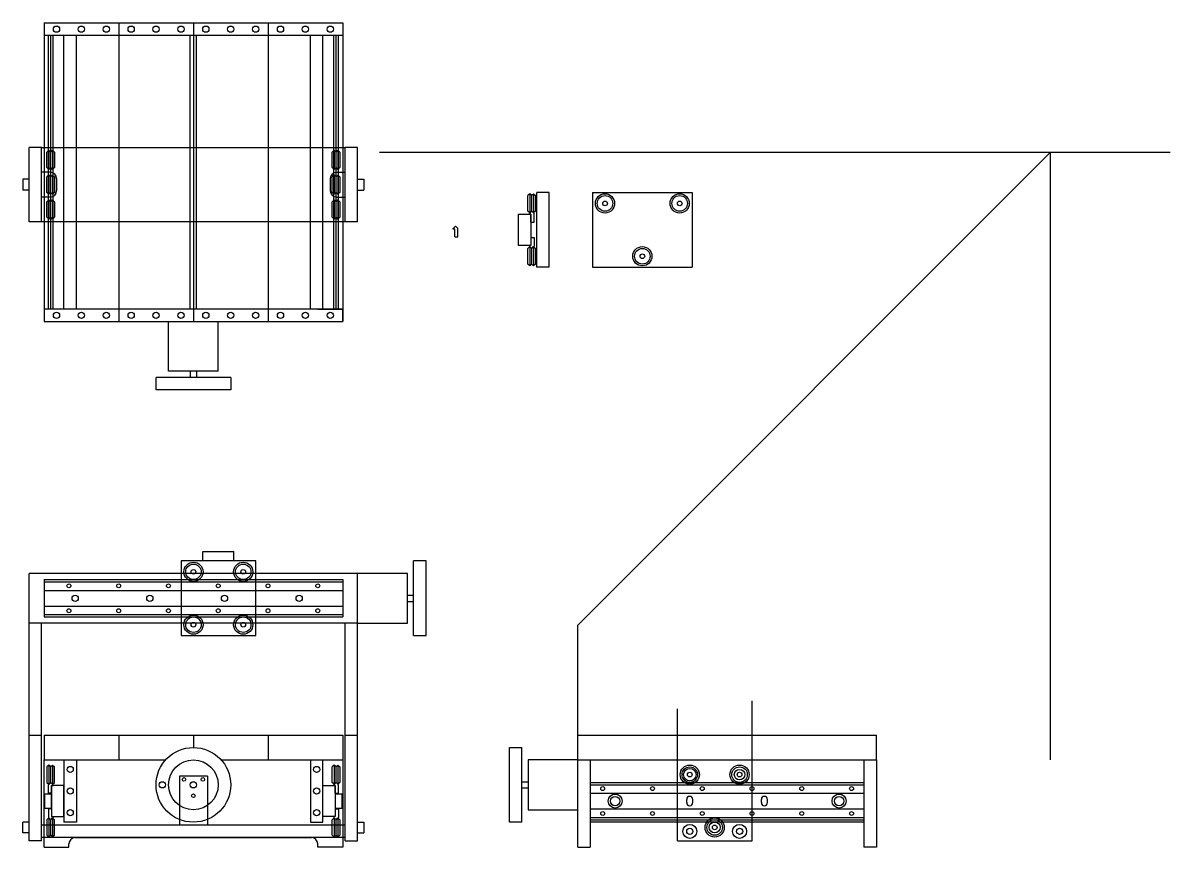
# Model space of a CAD drawing. Header units: inches. Extents: x 0 to 107, y -39 to 50.
# Drawn here: x 12.1 to 58.2, y 2.11 to 35.23 of the extents above; entities that cross this region are included whole.
import ezdxf

# ---------------------------------------------------------------- set-up
doc = ezdxf.new("R2010")
doc.units = ezdxf.units.IN
doc.header["$MEASUREMENT"] = 0
for name, color, linetype in [('Bearing', 2, 'Continuous'), ('Construction', 4, 'Continuous'), ('Deck', 3, 'Continuous'), ('Gantry', 2, 'Continuous'), ('Gantry Bearings', 2, 'Continuous'), ('V rail', 1, 'Continuous'), ('X Truck', 6, 'Continuous'), ('X Truck Bearings', 6, 'Continuous')]:
    doc.layers.add(name, color=color, linetype=linetype)

msp = doc.modelspace()

# ---------------------------------------------------------------- linework, layer by layer
for p, q in [((12.947, 35.232), (24.947, 35.232)), ((12.947, 35.232), (12.947, 34.732)), ((24.947, 35.232), (24.947, 34.732)), ((24.947, 34.732), (12.947, 34.732)), ((13.747, 23.732), (13.747, 34.732)), ((14.247, 23.732), (14.247, 34.732)), ((18.822, 23.732), (18.822, 34.732)), ((19.072, 23.732), (19.072, 34.732)), ((23.647, 23.732), (23.647, 34.732)), ((24.947, 34.732), (23.947, 34.732)), ((24.147, 23.732), (24.147, 34.732)), ((24.947, 23.732), (12.947, 23.732)), ((12.947, 23.732), (12.947, 23.232)), ((23.947, 23.732), (24.947, 23.732)), ((24.947, 23.232), (24.947, 23.732)), ((12.947, 23.232), (24.947, 23.232)), ((17.947, 21.232), (17.947, 23.232)), ((19.947, 21.232), (19.947, 23.232)), ((19.947, 21.232), (17.947, 21.232)), ((18.822, 21.232), (18.822, 20.982)), ((19.072, 21.232), (19.072, 20.982)), ((17.447, 20.482), (17.447, 20.982)), ((20.447, 20.982), (17.447, 20.982)), ((20.447, 20.982), (20.447, 20.482)), ((20.447, 20.482), (17.447, 20.482)), ((27.797, 10.608), (27.797, 13.608)), ((28.297, 13.608), (27.797, 13.608)), ((28.297, 10.608), (28.297, 13.608)), ((27.547, 13.108), (25.547, 13.108)), ((27.547, 11.108), (27.547, 13.108)), ((27.547, 12.233), (27.797, 12.233)), ((27.547, 11.983), (27.797, 11.983)), ((25.547, 11.108), (27.547, 11.108)), ((27.797, 10.608), (28.297, 10.608)), ((31.646, 3.108), (31.646, 6.108)), ((31.646, 6.108), (32.146, 6.108)), ((32.146, 3.108), (32.146, 6.108)), ((12.947, 5.608), (17.829, 5.608)), ((12.947, 2.108), (12.947, 5.608)), ((13.747, 5.608), (13.747, 3.108)), ((14.247, 5.608), (14.247, 3.108)), ((20.065, 5.608), (24.947, 5.608)), ((23.647, 5.608), (23.647, 3.108)), ((24.147, 3.108), (24.147, 5.608)), ((24.947, 5.608), (24.947, 2.108)), ((34.396, 5.608), (32.396, 5.608)), ((32.396, 5.608), (32.396, 3.608)), ((34.396, 2.108), (34.396, 5.608)), ((34.396, 5.608), (34.896, 5.608)), ((34.896, 5.608), (34.896, 2.108)), ((34.896, 5.608), (45.896, 5.608)), ((45.896, 5.608), (45.896, 2.108)), ((45.896, 5.608), (46.396, 5.608)), ((46.396, 5.608), (46.396, 2.108)), ((32.146, 4.733), (32.396, 4.733)), ((32.146, 4.483), (32.396, 4.483)), ((32.396, 3.608), (34.396, 3.608)), ((14.247, 3.108), (13.747, 3.108)), ((23.647, 3.108), (24.147, 3.108)), ((32.146, 3.108), (31.646, 3.108)), ((45.896, 3.108), (34.896, 3.108)), ((14.197, 2.489), (23.697, 2.489)), ((12.947, 2.108), (13.947, 2.108)), ((13.947, 2.108), (13.947, 2.239)), ((23.947, 2.108), (23.947, 2.239)), ((24.947, 2.108), (23.947, 2.108)), ((34.396, 2.108), (34.896, 2.108)), ((46.396, 2.108), (45.896, 2.108))]:
    msp.add_line(p, q)
for centre, radius in [((13.447, 34.982), 0.125), ((14.447, 34.982), 0.125), ((15.447, 34.982), 0.125), ((16.447, 34.982), 0.125), ((17.447, 34.982), 0.125), ((18.447, 34.982), 0.125), ((19.447, 34.982), 0.125), ((20.447, 34.982), 0.125), ((21.447, 34.982), 0.125), ((22.447, 34.982), 0.125), ((23.447, 34.982), 0.125), ((24.447, 34.982), 0.125), ((13.447, 23.482), 0.125), ((14.447, 23.482), 0.125), ((15.447, 23.482), 0.125), ((16.447, 23.482), 0.125), ((17.447, 23.482), 0.125), ((18.447, 23.482), 0.125), ((19.447, 23.482), 0.125), ((20.447, 23.482), 0.125), ((21.447, 23.482), 0.125), ((22.447, 23.482), 0.125), ((23.447, 23.482), 0.125), ((24.447, 23.482), 0.125), ((18.947, 4.608), 1.5), ((18.947, 4.608), 1), ((13.997, 5.227), 0.125), ((23.897, 5.227), 0.125), ((17.697, 4.608), 0.125), ((18.947, 4.608), 0.125), ((13.997, 4.358), 0.125), ((23.897, 4.358), 0.125), ((13.997, 3.489), 0.125), ((23.897, 3.489), 0.125)]:
    msp.add_circle(centre, radius)
for centre, start, end in [((14.197, 2.239), 90, 180), ((23.697, 2.239), 0, 90)]:
    msp.add_arc(centre, 0.25, start, end)
at = {"layer": 'Bearing'}
for p, q in [((32.469, 28.365), (32.387, 28.291)), ((32.387, 27.667), (32.387, 28.291)), ((32.542, 28.291), (32.469, 28.365)), ((32.469, 28.365), (32.469, 27.594)), ((32.542, 28.291), (32.616, 28.365)), ((32.542, 27.667), (32.542, 28.291)), ((32.616, 28.365), (32.697, 28.291)), ((32.616, 28.365), (32.616, 27.594)), ((32.697, 28.291), (32.697, 27.667)), ((32.469, 27.594), (32.387, 27.667)), ((32.542, 27.667), (32.469, 27.594)), ((32.616, 27.594), (32.542, 27.667)), ((32.697, 27.667), (32.616, 27.594)), ((32.469, 26.241), (32.387, 26.167)), ((32.387, 25.543), (32.387, 26.167)), ((32.542, 26.167), (32.469, 26.241)), ((32.469, 26.241), (32.469, 25.47)), ((32.542, 26.167), (32.616, 26.241)), ((32.542, 25.543), (32.542, 26.167)), ((32.616, 26.241), (32.697, 26.167)), ((32.616, 26.241), (32.616, 25.47)), ((32.697, 26.167), (32.697, 25.543)), ((32.469, 25.47), (32.387, 25.543)), ((32.542, 25.543), (32.469, 25.47)), ((32.616, 25.47), (32.542, 25.543)), ((32.697, 25.543), (32.616, 25.47))]:
    msp.add_line(p, q, dxfattribs=at)
for centre, radius in [((35.489, 27.979), 0.386), ((35.489, 27.979), 0.312), ((38.489, 27.979), 0.386), ((38.489, 27.979), 0.312), ((35.489, 27.979), 0.0938), ((38.489, 27.979), 0.0938), ((36.989, 25.855), 0.386), ((36.989, 25.855), 0.312), ((36.989, 25.855), 0.0938)]:
    msp.add_circle(centre, radius, dxfattribs=at)
at = {"layer": 'Construction'}
for p, q in [((26.432, 30.032), (58.196, 30.032)), ((34.396, 11.032), (53.396, 30.032)), ((53.396, 5.608), (53.396, 30.032)), ((33.251, 28.417), (32.751, 28.417)), ((32.751, 25.417), (32.751, 28.417)), ((33.251, 25.417), (33.251, 28.417)), ((34.989, 28.417), (34.989, 25.417)), ((34.989, 28.417), (38.989, 28.417)), ((38.989, 28.417), (38.989, 25.417)), ((32.542, 27.667), (32.449, 27.574)), ((32.542, 27.667), (32.636, 27.574)), ((32.011, 26.292), (32.011, 27.542)), ((32.011, 27.542), (32.511, 27.542)), ((32.449, 27.542), (32.449, 27.574)), ((32.511, 27.542), (32.449, 27.542)), ((32.511, 27.23), (32.511, 27.542)), ((32.511, 27.542), (32.511, 26.292)), ((32.511, 27.23), (32.636, 27.23)), ((32.636, 27.23), (32.636, 27.574)), ((29.48, 27.067), (29.386, 26.973)), ((29.386, 26.942), (29.386, 26.973)), ((29.448, 26.942), (29.386, 26.942)), ((29.448, 26.63), (29.448, 26.942)), ((29.48, 27.067), (29.573, 26.973)), ((29.573, 26.63), (29.573, 26.973)), ((29.448, 26.63), (29.573, 26.63)), ((32.511, 26.292), (32.011, 26.292)), ((32.511, 26.292), (32.449, 26.292)), ((32.449, 26.292), (32.449, 26.261)), ((32.511, 26.604), (32.636, 26.604)), ((32.511, 26.604), (32.511, 26.292)), ((32.636, 26.604), (32.636, 26.261)), ((32.542, 26.167), (32.449, 26.261)), ((32.542, 26.167), (32.636, 26.261)), ((33.251, 25.417), (32.751, 25.417)), ((34.989, 25.417), (38.989, 25.417)), ((34.396, 5.608), (34.396, 11.032))]:
    msp.add_line(p, q, dxfattribs=at)
at = {"layer": 'Deck'}
for p, q in [((12.947, 35.232), (12.947, 23.232)), ((12.947, 35.232), (24.947, 35.232)), ((15.947, 35.232), (15.947, 23.232)), ((18.947, 35.232), (18.947, 23.232)), ((21.947, 35.232), (21.947, 23.232)), ((24.947, 35.232), (24.947, 23.232)), ((12.947, 23.232), (24.947, 23.232)), ((12.947, 6.608), (12.947, 5.608)), ((12.947, 6.608), (24.947, 6.608)), ((15.947, 6.608), (15.947, 5.608)), ((18.947, 6.608), (18.947, 6.108)), ((21.947, 6.608), (21.947, 5.608)), ((24.947, 6.608), (24.947, 5.608)), ((34.396, 6.608), (46.396, 6.608)), ((34.396, 5.608), (34.396, 6.608)), ((46.396, 5.608), (46.396, 6.608)), ((34.396, 5.608), (46.396, 5.608))]:
    msp.add_line(p, q, dxfattribs=at)
at = {"layer": 'Gantry'}
for p, q in [((12.347, 27.232), (12.347, 30.232)), ((12.847, 30.232), (12.347, 30.232)), ((12.847, 27.232), (12.847, 30.232)), ((12.847, 30.232), (25.047, 30.232)), ((25.547, 30.232), (25.047, 30.232)), ((25.047, 27.232), (25.047, 30.232)), ((25.547, 27.232), (25.547, 30.232)), ((13.197, 29.232), (12.847, 29.232)), ((24.697, 29.232), (25.047, 29.232)), ((12.347, 28.951), (12.097, 28.951)), ((12.097, 28.951), (12.097, 28.514)), ((13.447, 28.982), (13.447, 28.482)), ((24.447, 28.982), (24.447, 28.482)), ((25.547, 28.951), (25.797, 28.951)), ((25.797, 28.951), (25.797, 28.514)), ((12.347, 28.514), (12.097, 28.514)), ((13.197, 28.232), (12.847, 28.232)), ((24.697, 28.232), (25.047, 28.232)), ((25.547, 28.514), (25.797, 28.514)), ((12.847, 27.232), (12.347, 27.232)), ((25.047, 27.232), (12.847, 27.232)), ((25.547, 27.232), (25.047, 27.232)), ((12.347, 2.358), (12.347, 13.108)), ((12.847, 13.108), (12.347, 13.108)), ((25.047, 13.108), (12.847, 13.108)), ((25.547, 13.108), (25.047, 13.108)), ((25.547, 2.358), (25.547, 13.108)), ((25.547, 11.108), (12.347, 11.108)), ((12.847, 2.358), (12.847, 11.108)), ((25.047, 2.358), (25.047, 11.108)), ((41.396, 2.358), (41.396, 7.983)), ((38.396, 2.358), (38.396, 7.659)), ((12.347, 6.608), (12.847, 6.608)), ((25.047, 6.608), (25.547, 6.608)), ((18.385, 4.951), (18.385, 2.989)), ((19.51, 4.951), (18.385, 4.951)), ((19.51, 4.951), (19.51, 2.989)), ((12.347, 3.115), (12.097, 3.115)), ((12.097, 2.677), (12.097, 3.115)), ((25.047, 2.989), (12.847, 2.989)), ((25.547, 3.115), (25.797, 3.115)), ((25.797, 3.115), (25.797, 2.677)), ((12.347, 2.677), (12.097, 2.677)), ((12.847, 2.358), (12.347, 2.358)), ((25.047, 2.489), (12.847, 2.489)), ((25.047, 2.358), (25.547, 2.358)), ((25.547, 2.677), (25.797, 2.677)), ((38.396, 2.358), (41.396, 2.358))]:
    msp.add_line(p, q, dxfattribs=at)
for centre, radius in [((38.896, 5.02), 0.25), ((38.896, 5.02), 0.0938), ((40.896, 5.02), 0.212), ((40.896, 5.02), 0.0938), ((18.568, 4.827), 0.0715), ((18.947, 4.608), 0.125), ((19.326, 4.827), 0.0715), ((18.947, 4.17), 0.0715), ((38.896, 2.739), 0.281), ((38.896, 2.739), 0.125), ((39.896, 2.896), 0.219), ((39.896, 2.896), 0.0938), ((40.896, 2.739), 0.281), ((40.896, 2.739), 0.125)]:
    msp.add_circle(centre, radius, dxfattribs=at)
for centre, start, end in [((13.197, 28.982), 0, 90), ((24.697, 28.982), 90, 180), ((13.197, 28.482), 270, 0), ((24.697, 28.482), 180, 270)]:
    msp.add_arc(centre, 0.25, start, end, dxfattribs=at)
at = {"layer": 'Gantry Bearings'}
for p, q in [((13.142, 30.118), (13.061, 30.044)), ((13.061, 29.42), (13.061, 30.044)), ((13.216, 30.044), (13.142, 30.118)), ((13.142, 30.118), (13.142, 29.347)), ((13.216, 30.044), (13.289, 30.118)), ((13.216, 29.42), (13.216, 30.044)), ((13.289, 30.118), (13.371, 30.044)), ((13.289, 30.118), (13.289, 29.347)), ((13.371, 30.044), (13.371, 29.42)), ((24.605, 30.118), (24.524, 30.044)), ((24.524, 29.42), (24.524, 30.044)), ((24.679, 30.044), (24.605, 30.118)), ((24.605, 30.118), (24.605, 29.347)), ((24.679, 30.044), (24.752, 30.118)), ((24.679, 29.42), (24.679, 30.044)), ((24.752, 30.118), (24.834, 30.044)), ((24.752, 30.118), (24.752, 29.347)), ((24.834, 30.044), (24.834, 29.42)), ((13.142, 29.347), (13.061, 29.42)), ((13.142, 29.118), (13.061, 29.044)), ((13.061, 28.42), (13.061, 29.044)), ((13.216, 29.42), (13.142, 29.347)), ((13.142, 29.118), (13.142, 28.347)), ((13.216, 29.044), (13.142, 29.118)), ((13.289, 29.347), (13.216, 29.42)), ((13.216, 29.044), (13.289, 29.118)), ((13.216, 28.42), (13.216, 29.044)), ((13.371, 29.42), (13.289, 29.347)), ((13.289, 29.118), (13.289, 28.347)), ((13.289, 29.118), (13.371, 29.044)), ((13.371, 29.044), (13.371, 28.42)), ((24.605, 29.347), (24.524, 29.42)), ((24.605, 29.118), (24.524, 29.044)), ((24.524, 28.42), (24.524, 29.044)), ((24.679, 29.42), (24.605, 29.347)), ((24.605, 29.118), (24.605, 28.347)), ((24.679, 29.044), (24.605, 29.118)), ((24.752, 29.347), (24.679, 29.42)), ((24.679, 29.044), (24.752, 29.118)), ((24.679, 28.42), (24.679, 29.044)), ((24.834, 29.42), (24.752, 29.347)), ((24.752, 29.118), (24.752, 28.347)), ((24.752, 29.118), (24.834, 29.044)), ((24.834, 29.044), (24.834, 28.42)), ((13.142, 28.347), (13.061, 28.42)), ((13.216, 28.42), (13.142, 28.347)), ((13.289, 28.347), (13.216, 28.42)), ((13.371, 28.42), (13.289, 28.347)), ((24.605, 28.347), (24.524, 28.42)), ((24.679, 28.42), (24.605, 28.347)), ((24.752, 28.347), (24.679, 28.42)), ((24.834, 28.42), (24.752, 28.347)), ((13.142, 28.118), (13.061, 28.044)), ((13.061, 27.42), (13.061, 28.044)), ((13.216, 28.044), (13.142, 28.118)), ((13.142, 28.118), (13.142, 27.347)), ((13.216, 28.044), (13.289, 28.118)), ((13.216, 27.42), (13.216, 28.044)), ((13.289, 28.118), (13.371, 28.044)), ((13.289, 28.118), (13.289, 27.347)), ((13.371, 28.044), (13.371, 27.42)), ((24.605, 28.118), (24.524, 28.044)), ((24.524, 27.42), (24.524, 28.044)), ((24.679, 28.044), (24.605, 28.118)), ((24.605, 28.118), (24.605, 27.347)), ((24.679, 28.044), (24.752, 28.118)), ((24.679, 27.42), (24.679, 28.044)), ((24.752, 28.118), (24.834, 28.044)), ((24.752, 28.118), (24.752, 27.347)), ((24.834, 28.044), (24.834, 27.42)), ((13.142, 27.347), (13.061, 27.42)), ((13.216, 27.42), (13.142, 27.347)), ((13.289, 27.347), (13.216, 27.42)), ((13.371, 27.42), (13.289, 27.347)), ((24.605, 27.347), (24.524, 27.42)), ((24.679, 27.42), (24.605, 27.347)), ((24.752, 27.347), (24.679, 27.42)), ((24.834, 27.42), (24.752, 27.347)), ((13.142, 5.405), (13.061, 5.332)), ((13.061, 5.332), (13.061, 4.708)), ((13.142, 5.405), (13.142, 4.634)), ((13.216, 5.332), (13.142, 5.405)), ((13.216, 5.332), (13.289, 5.405)), ((13.216, 4.708), (13.216, 5.332)), ((13.289, 5.405), (13.289, 4.634)), ((13.289, 5.405), (13.371, 5.332)), ((13.371, 4.708), (13.371, 5.332)), ((24.605, 5.405), (24.524, 5.332)), ((24.524, 4.708), (24.524, 5.332)), ((24.679, 5.332), (24.605, 5.405)), ((24.605, 5.405), (24.605, 4.634)), ((24.679, 5.332), (24.752, 5.405)), ((24.679, 4.708), (24.679, 5.332)), ((24.752, 5.405), (24.834, 5.332)), ((24.752, 5.405), (24.752, 4.634)), ((24.834, 5.332), (24.834, 4.708)), ((13.061, 4.708), (13.142, 4.634)), ((13.142, 4.634), (13.216, 4.708)), ((13.216, 4.708), (13.289, 4.634)), ((13.289, 4.634), (13.371, 4.708)), ((24.605, 4.634), (24.524, 4.708)), ((24.679, 4.708), (24.605, 4.634)), ((24.752, 4.634), (24.679, 4.708)), ((24.834, 4.708), (24.752, 4.634)), ((13.142, 3.281), (13.061, 3.208)), ((13.142, 3.281), (13.142, 2.51)), ((13.216, 3.208), (13.142, 3.281)), ((13.216, 3.208), (13.289, 3.281)), ((13.289, 3.281), (13.289, 2.51)), ((13.289, 3.281), (13.371, 3.208)), ((24.605, 3.281), (24.524, 3.208)), ((24.679, 3.208), (24.605, 3.281)), ((24.605, 3.281), (24.605, 2.51)), ((24.679, 3.208), (24.752, 3.281)), ((24.752, 3.281), (24.834, 3.208)), ((24.752, 3.281), (24.752, 2.51)), ((13.061, 3.208), (13.061, 2.584)), ((13.216, 2.584), (13.216, 3.208)), ((13.371, 2.584), (13.371, 3.208)), ((24.524, 2.584), (24.524, 3.208)), ((24.679, 2.584), (24.679, 3.208)), ((24.834, 3.208), (24.834, 2.584)), ((13.061, 2.584), (13.142, 2.51)), ((13.142, 2.51), (13.216, 2.584)), ((13.216, 2.584), (13.289, 2.51)), ((13.289, 2.51), (13.371, 2.584)), ((24.605, 2.51), (24.524, 2.584)), ((24.679, 2.584), (24.605, 2.51)), ((24.752, 2.51), (24.679, 2.584)), ((24.834, 2.584), (24.752, 2.51))]:
    msp.add_line(p, q, dxfattribs=at)
for centre, radius in [((38.896, 5.02), 0.386), ((38.896, 5.02), 0.312), ((38.896, 5.02), 0.0938), ((40.896, 5.02), 0.386), ((40.896, 5.02), 0.312), ((40.896, 5.02), 0.0938), ((39.896, 2.896), 0.386), ((39.896, 2.896), 0.312), ((39.896, 2.896), 0.0938)]:
    msp.add_circle(centre, radius, dxfattribs=at)
at = {"layer": 'V rail'}
for p, q in [((13.122, 23.732), (13.122, 34.732)), ((13.216, 23.732), (13.216, 34.732)), ((13.309, 23.732), (13.309, 34.732)), ((14.247, 23.732), (14.247, 34.732)), ((23.647, 23.732), (23.647, 34.732)), ((24.585, 23.732), (24.585, 34.732)), ((24.679, 23.732), (24.679, 34.732)), ((24.772, 23.732), (24.772, 34.732)), ((12.947, 12.858), (24.947, 12.858)), ((12.947, 12.858), (12.947, 11.358)), ((12.947, 12.764), (24.947, 12.764)), ((24.947, 12.858), (24.947, 11.358)), ((12.947, 12.421), (24.947, 12.421)), ((12.947, 11.795), (24.947, 11.795)), ((12.947, 11.451), (24.947, 11.451)), ((12.947, 11.358), (24.947, 11.358)), ((13.216, 4.708), (13.122, 4.614)), ((13.122, 4.271), (13.122, 4.614)), ((13.216, 4.708), (13.309, 4.614)), ((13.309, 4.583), (13.309, 4.614)), ((24.679, 4.708), (24.585, 4.614)), ((24.585, 4.583), (24.585, 4.614)), ((24.679, 4.708), (24.772, 4.614)), ((24.772, 4.271), (24.772, 4.614)), ((34.896, 4.708), (45.896, 4.708)), ((34.896, 4.614), (45.896, 4.614)), ((12.966, 4.239), (12.966, 3.677)), ((13.247, 4.239), (12.966, 4.239)), ((13.247, 4.271), (13.122, 4.271)), ((13.247, 4.271), (13.247, 4.583)), ((13.247, 4.583), (13.309, 4.583)), ((13.247, 4.583), (13.247, 3.333)), ((13.747, 4.583), (13.247, 4.583)), ((13.247, 3.677), (13.247, 4.239)), ((13.747, 3.333), (13.747, 4.583)), ((24.147, 3.333), (24.147, 4.583)), ((24.147, 4.583), (24.647, 4.583)), ((24.647, 4.583), (24.585, 4.583)), ((24.647, 4.271), (24.647, 4.583)), ((24.647, 4.583), (24.647, 3.333)), ((24.647, 4.271), (24.772, 4.271)), ((24.647, 4.239), (24.647, 3.677)), ((24.928, 4.239), (24.647, 4.239)), ((24.928, 3.677), (24.928, 4.239)), ((34.896, 4.271), (45.896, 4.271)), ((38.771, 3.895), (38.771, 4.02)), ((39.021, 3.895), (39.021, 4.02)), ((41.771, 3.895), (41.771, 4.02)), ((42.021, 3.895), (42.021, 4.02)), ((12.966, 3.677), (13.247, 3.677)), ((13.247, 3.645), (13.122, 3.645)), ((13.122, 3.645), (13.122, 3.301)), ((13.216, 3.208), (13.122, 3.301)), ((13.216, 3.208), (13.309, 3.301)), ((13.247, 3.645), (13.247, 3.333)), ((13.247, 3.333), (13.309, 3.333)), ((13.247, 3.333), (13.747, 3.333)), ((13.309, 3.333), (13.309, 3.301)), ((24.647, 3.333), (24.147, 3.333)), ((24.647, 3.333), (24.585, 3.333)), ((24.585, 3.333), (24.585, 3.301)), ((24.679, 3.208), (24.585, 3.301)), ((24.647, 3.677), (24.928, 3.677)), ((24.647, 3.645), (24.772, 3.645)), ((24.647, 3.645), (24.647, 3.333)), ((24.679, 3.208), (24.772, 3.301)), ((24.772, 3.645), (24.772, 3.301)), ((34.896, 3.645), (45.896, 3.645)), ((34.896, 3.301), (45.896, 3.301)), ((34.896, 3.208), (45.896, 3.208))]:
    msp.add_line(p, q, dxfattribs=at)
for centre, radius in [((13.945, 12.608), 0.0781), ((15.945, 12.608), 0.0781), ((17.945, 12.608), 0.0781), ((19.945, 12.608), 0.0781), ((21.945, 12.608), 0.0781), ((23.945, 12.608), 0.0781), ((14.197, 12.108), 0.125), ((17.197, 12.108), 0.125), ((20.197, 12.108), 0.125), ((23.197, 12.108), 0.125), ((13.945, 11.607), 0.0781), ((15.945, 11.607), 0.0781), ((17.945, 11.607), 0.0781), ((19.945, 11.607), 0.0781), ((21.945, 11.607), 0.0781), ((23.945, 11.607), 0.0781), ((35.396, 4.458), 0.0781), ((35.896, 3.958), 0.281), ((37.396, 4.458), 0.0781), ((39.396, 4.458), 0.0781), ((41.396, 4.458), 0.0781), ((43.396, 4.458), 0.0781), ((44.896, 3.958), 0.281), ((45.396, 4.458), 0.0781), ((35.896, 3.958), 0.188), ((44.896, 3.958), 0.188), ((35.396, 3.457), 0.0781), ((37.396, 3.457), 0.0781), ((39.396, 3.457), 0.0781), ((41.396, 3.457), 0.0781), ((43.396, 3.457), 0.0781), ((45.396, 3.457), 0.0781)]:
    msp.add_circle(centre, radius, dxfattribs=at)
for centre, start, end in [((38.896, 4.02), 0, 180), ((38.896, 3.895), 180, 0), ((41.896, 4.02), 0, 180), ((41.896, 3.895), 180, 0)]:
    msp.add_arc(centre, 0.125, start, end, dxfattribs=at)
at = {"layer": 'X Truck'}
for p, q in [((19.325, 13.608), (19.325, 13.983)), ((19.325, 13.983), (20.575, 13.983)), ((20.575, 13.608), (20.575, 13.983)), ((21.45, 13.608), (18.45, 13.608)), ((18.45, 13.608), (18.45, 10.608)), ((21.45, 10.608), (21.45, 13.608)), ((18.45, 10.608), (21.45, 10.608))]:
    msp.add_line(p, q, dxfattribs=at)
at = {"layer": 'X Truck Bearings'}
for centre, radius in [((18.95, 13.17), 0.386), ((18.95, 13.17), 0.312), ((20.95, 13.17), 0.386), ((20.95, 13.17), 0.312), ((18.95, 13.17), 0.0938), ((20.95, 13.17), 0.0938), ((18.95, 11.046), 0.386), ((18.95, 11.046), 0.312), ((18.95, 11.046), 0.0938), ((20.95, 11.046), 0.386), ((20.95, 11.046), 0.312), ((20.95, 11.046), 0.0938)]:
    msp.add_circle(centre, radius, dxfattribs=at)

doc.saveas('drawing.dxf')
